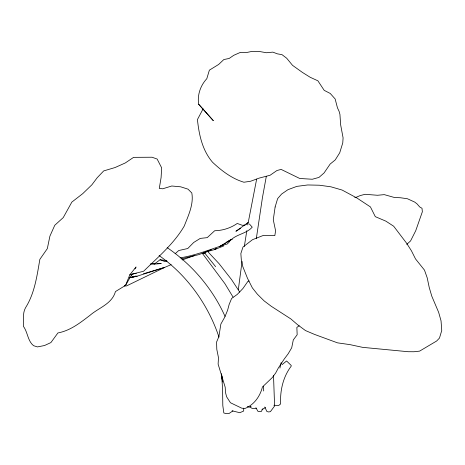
<?xml version="1.0" encoding="UTF-8"?>
<svg xmlns="http://www.w3.org/2000/svg" width="465" height="465" viewBox="0 0 465 465"><rect width="100%" height="100%" fill="white"/><g stroke="black" fill="none" stroke-linecap="round" stroke-linejoin="round"><path stroke-width="0.7" d="M243.695 408.148L243.683 411.031L239.812 412.705L232.099 410.822M206.704 251.257L204.926 253.286L202.653 253.756L224.857 283.592L233.041 297.071M238.318 289.678L242.067 261.44M256.32 238.574L262.429 197.695L266.323 176.299M244.317 246.473L246.828 230.692M247.758 224.967L256.639 179.141M279.924 368.059L281.174 362.613M124.515 285.58L124.411 285.946L126.497 285.946L164.686 267.398L171.167 264.632M129.845 274.722L143.65 271.223C158.106 257.035 173.898 243.776 184.245 226.077C188.267 215.667 193.87 204.362 191.813 192.975L188.017 189.156L180.676 186.814L171.777 186L162.727 188.79L159.286 188.412L161.099 177.537L161.651 167.842L157.147 159.042L152.003 157.228L133.606 157.35L125.277 162.959L115.082 167.528L103.695 170.917L97.232 177.688L91.878 184.808L82.764 193.626L71.843 202.095L63.252 217.585L54.771 225.275L49.906 236.133L47.325 248.624L39.856 259.348C36.997 275.873 34.677 293.363 25.523 307.754C22.274 313.631 23.971 320.025 23.407 326.343C27.836 332.272 27.551 340.868 33.567 345.693L37.456 346.913L44.524 345.524L50.888 342.583L57.898 332.963C70.523 330.551 80.009 322.908 89.89 315.41C98.708 307.702 112.007 304.034 115.442 291.578L125.573 285.37L129.845 274.722L136.059 266.997L135.007 268.84M203.124 108.804L197.427 119.581C199.043 134.804 202.316 150.329 212.557 162.268C221.596 170.736 231.907 178.676 243.933 182.233L250.559 181.263L259.191 178.101L270.101 175.253L276.919 170.533L281.127 169.405L299.733 178.479L312.311 179.252L318.978 177.409L324.064 172.951L330.144 164.064L335.242 159.902L339.723 152.793L342.763 142.895L343.089 137.896L340.624 124.701L339.932 114.39L339.101 111.338L337.468 107.857L335.137 98.946L330.249 93.465L324.186 90.344L317.891 80.805L310.19 77.283L302.395 72.401L292.537 65.344L286.684 58.218L281.999 54.655L277.419 53.853L272.816 52.132L266.48 52.743L258.738 51.371L252.047 51.388L247.421 52.347L240.486 52.347L233.767 55.306L229.181 58.445L223.822 59.561L218.678 64.432L209.372 70.169L206.809 78.701C200.52 85.432 197.137 95.052 198.677 104.253L213.266 120.609L198.677 104.253M202.653 253.756L204.53 252.315M249.403 223.985L252.233 227.176C246.636 233.529 237.534 234.011 231.314 239.545L226.595 242.335L232.035 239.301L230.495 239.835L229.396 241.777L227.344 243.927C211.639 248.746 196.515 255.314 180.153 257.848M125.573 285.37L132.211 273.734M262.894 408.77L261.121 411.665L259.499 411.624L257.877 411.263L255.901 407.66M246.415 224.508L248.072 222.59L235.906 231.274L240.655 228.315M406.747 244.369L410.554 240.951L415.716 230.756L422.354 211.778L422.005 208.285L419.726 206.96L417.059 203.908L414.728 202.095L407.45 198.753L400.522 197.759L394.39 197.486L384.282 194.632L377.47 195.271L365.106 194.3L360.143 195.585L356.039 197.346L354.737 197.398M175.136 253.751L178.734 250.53L187.761 248.519L193.702 242.474L200.235 238.411L207.221 237.638L214.673 230.745C222.845 230.553 230.547 228.065 237.249 223.462L242.422 225.316L245.282 225.048M282.023 364.688L286.597 360.98L291.23 365.473L291.148 366.257C283.022 376.97 279.994 390.664 280.628 403.922L278.692 405.492L273.856 405.248M150.265 263.94L154.206 264.137L160.082 259.743L166.429 260.586M299.193 325.773L296.856 327.406L297.164 334.765L293.305 339.903L291.695 347.808L288.195 353.743L284.26 359.003L278.32 368.042L275.646 373.052L272.298 377.568L262.429 386.973C260.075 396.494 253.937 404.998 244.596 408.642L241.643 408.125L230.448 402.742L226.583 396.744L225.525 392.576L225.188 387.229L218.114 364.124L218.48 357.695L216.8 349.372L216.568 342.066L218.91 336.544L220.858 324.053L224.752 317.147L227.6 310.236L229.135 304.482L231.611 298.466L237.266 294.415L242.875 288.567L247.868 281.424L249.124 280.976M232.924 410.874L228.919 413.583L226.17 413.629L223.828 412.972L222.805 405.561L222.596 388.903L221.648 375.296M216.446 248.455L214.656 249.56L205.309 252.1M219.428 246.613L230.495 239.835M261.94 409.688L265.422 407.584M216.487 248.502L214.656 249.56L223.77 245.915M219.532 246.741L223.194 244.625M224.415 243.922L225.63 243.218M131.159 275.164L133.49 273.856L136.321 273.263M211.36 249.757L198.991 254.588L181.286 258.906M230.721 239.801L232.035 239.301M182.216 259.964L194.504 255.552M129.718 277.593L135.989 276.018M143.505 273.763L164.686 267.398L137.088 276.198L129.369 277.838M251.094 406.654L249.304 407.177L247.281 406.643M167.075 261.063L165.046 261.609L160.082 259.743M129.59 277.622L137.088 276.198L132.572 277.047M154.206 264.137L161.216 263.539L156.926 263.626M151.212 263.736L155.496 263.649M256.343 408.375L252.117 408.386L250.838 407.584L250.373 406.59M167.15 247.63C192.19 264.672 212.65 288.701 225.037 316.398M159.082 255.552C187.145 275.28 208.175 304.645 218.98 337.113M207.332 251.147L219.102 263.702L231.471 279.482L239.742 292.113M204.926 253.286L215.609 266.666M264.765 406.974L266.927 411.548L268.625 411.944L270.409 411.665L274.594 406.015L273.519 375.569M221.427 373.674L222.572 381.957L221.718 375.214M263.498 386.264L263.702 390.995M275.123 206.977L273.275 219.765L275.588 230.756L274.832 235.621L263.579 235.331L252.489 239.696L242.986 247.031L240.853 253.535L241.306 259.703L242.823 266.654L247.502 278.303L252.367 287.887L257.401 294.223L264.137 300.896L271.264 306.278L290.892 318.955L297.583 324.715L305.459 330.557L314.584 334.428L337.532 342.856L349.976 344.629L362.648 347.355L408.131 351.714L413.931 351.749L419.581 351.133L436.647 341.008L439.483 338.055L441.75 330.464L441.041 320.833L438.658 312.37L431.787 296.17L429.224 287.446L427.19 277.779L424.481 270.113L415.512 258.912L411.461 250.844L406.602 243.218L393.669 226.217L385.857 221.142L375.307 216.661L370.419 206.913L356.8 197.933L342.101 190.046L330.935 186.814L319.426 185.221L307.708 184.965L296.798 186.384L287.928 189.703L281.598 194.062L277.64 198.619L275.123 206.977"/></g></svg>
